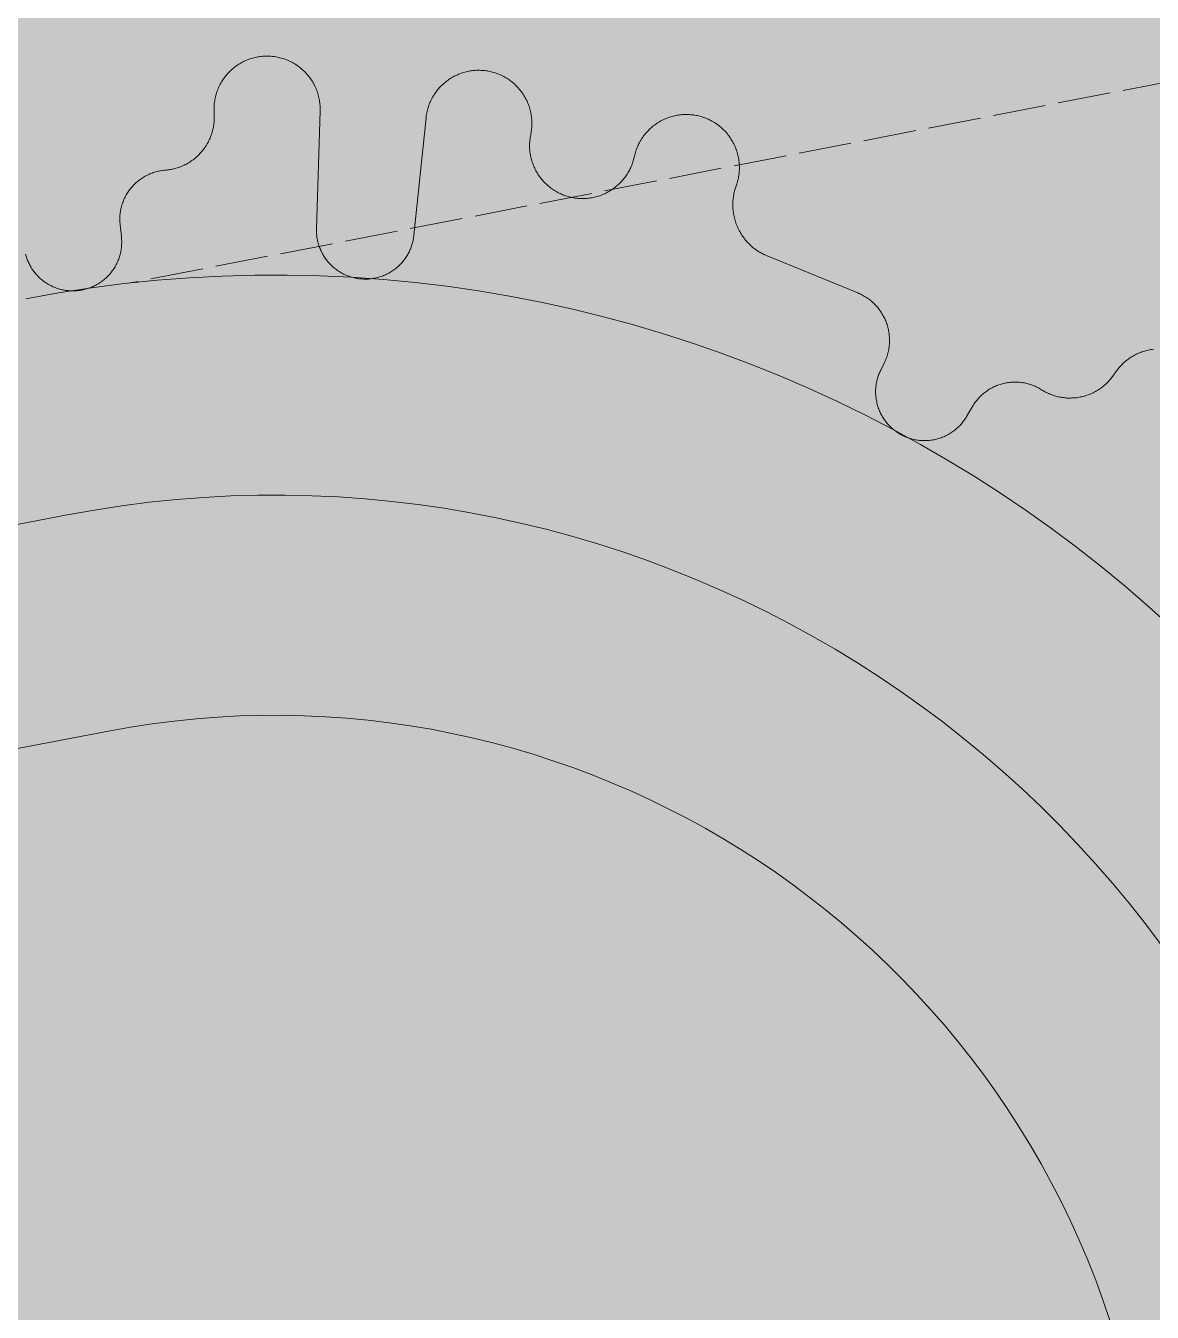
# Model space of a CAD drawing. Header units: millimetres. Extents: x 833941507 to 1669051331, y 817666127 to 1636299673.
# Drawn here: x 834549170.9 to 834549426.9, y 817983330.9 to 817983623.2 of the extents above; entities that cross this region are included whole.
import ezdxf

# ---------------------------------------------------------------- set-up
doc = ezdxf.new("R2010")
doc.units = ezdxf.units.MM
doc.header["$LTSCALE"] = 3
doc.linetypes.add('3A35X-MADL-P-LT-B01-0$0$ACAD_ISO02W033', pattern=[5, 4, -1])
for name, color, linetype, lineweight in [('Hatch (LTC&CB)', 252, 'Continuous', 35), ('UAJ-23FLOR-h', 251, 'Continuous', 9), ('UAJ-24STAI-a', 9, '3A35X-MADL-P-LT-B01-0$0$ACAD_ISO02W033', 13), ('UAJ-42INFI', 1, 'Continuous', 18), ('UAJ-42INFI-h', 251, 'Continuous', 9)]:
    doc.layers.add(name, color=color, linetype=linetype, lineweight=lineweight)
doc.layers.add('UAJ-00XREF', color=7, linetype='Continuous')

# ---------------------------------------------------------------- blocks, each defined once
blk = doc.blocks.new('GBP-LTC-LB01')
at = {"layer": 'UAJ-23FLOR-h'}
h = blk.add_hatch(dxfattribs=at)
h.set_pattern_fill('EARTH,_O', color=256, scale=180, angle=45)
h.set_pattern_definition([(48.9989, (834576001.8, 818046085.3), (-112.727, 1612.5107), [1143, -1143]), (48.9989, (834575678.3, 818046366.6), (-112.727, 1612.5107), [1143, -1143]), (48.9989, (834575354.8, 818046647.8), (-112.727, 1612.5107), [1143, -1143]), (138.9989, (834575340.7, 818046849.3), (-1612.5107, -112.727), [1143, -1143]), (138.9989, (834575621.9, 818047172.8), (-1612.5107, -112.727), [1143, -1143]), (138.9989, (834575903.1, 818047496.3), (-1612.5107, -112.727), [1143, -1143])])
h.paths.add_polyline_path([(834572173.05, 818200349.17), (834310583.74, 818182062.08), (834331502.24, 817882831.69), (834364939.69, 817885169.23), (834473095.7, 818011283.6), (834480533.7, 818020120.4), (834485095.05, 818025709.55), (834491375.7, 818033619), (834497063.4, 818041013), (834493145.8, 818043678.7), (834512788.5, 818074029.25), (834518712.45, 818083675.25), (834526231.3, 818096325.1), (834534646.05, 818111073.05), (834545956, 818131981.3), (834557204.6, 818154198.8), (834564040, 818168496.8), (834570941.16, 818183576.43), (834578367.8, 818200696.3)])
h.paths.add_polyline_path([(834382131.31, 817956469.98), (834418268.73, 817958996.07), (834422062.41, 817963855.9), (834428403.04, 817964299.38), (834467239.2, 818010695.58), (834466445.21, 818021738.79), (834476097.72, 818035709.03), (834485267.1, 818048983.2), (834487014.89, 818051460.43), (834497268.33, 818067303.42), (834492893.38, 818129890.09), (834448056.59, 818126755.66), (834416896.58, 818105052.11), (834382061.37, 818080788.99), (834386167.45, 818022059.16), (834377588.38, 818021459.47)], flags=16)
edge = h.paths.add_edge_path(flags=16)
edge.add_line((834540292.29, 818142076.07), (834533466.32, 818141614.13))
edge.add_line((834533466.32, 818141614.13), (834523258.01, 818143862.71))
edge.add_line((834523258.01, 818143862.71), (834525896.87, 818155838.93))
edge.add_arc((834558382.43, 818267025.45), 115835.02, 237.2183981, 253.7131266, ccw=False)
edge.add_line((834495664.92, 818169638.25), (834498267.59, 818132356.98))
edge.add_line((834498267.59, 818132356.98), (834496346.42, 818130135.01))
edge.add_line((834496346.42, 818130135.01), (834492879.88, 818129892.67))
edge.add_line((834492879.88, 818129892.67), (834494229.58, 818110587.62))
edge.add_line((834494229.58, 818110587.62), (834496326.13, 818110708.38))
edge.add_line((834496326.13, 818110708.38), (834498420.21, 818080753.55))
edge.add_line((834498420.21, 818080753.55), (834498046.12, 818080727.4))
edge.add_line((834498046.12, 818080727.4), (834498254.52, 818077746.38))
edge.add_line((834498254.52, 818077746.38), (834503061.09, 818078082.4))
edge.add_line((834503061.09, 818078082.4), (834504979.52, 818081212.1))
edge.add_line((834504979.52, 818081212.1), (834509429.02, 818088470.93))
edge.add_line((834509429.02, 818088470.93), (834515217.16, 818097913.59))
edge.add_line((834515217.16, 818097913.59), (834526067.43, 818116415.54))
edge.add_line((834526067.43, 818116415.54), (834532489.2, 818127888.68))
edge.add_line((834532489.2, 818127888.68), (834534830.9, 818132146.3))
edge.add_line((834534830.9, 818132146.3), (834540292.29, 818142076.07))
h = blk.add_hatch(dxfattribs=at)
h.set_pattern_fill('EARTH,_O', color=256, scale=180, angle=45)
h.set_pattern_definition([(45.0000001, (-1082349.7, 54794.9), (-3e-06, 1616.4461018), [1143, -1143]), (45.0000001, (-1082652.8, 55098), (-3e-06, 1616.4461018), [1143, -1143]), (45.0000001, (-1082955.9, 55401.1), (-3e-06, 1616.4461018), [1143, -1143]), (135.0000001, (-1082955.9, 55603.1), (-1616.4461018, -3e-06), [1143, -1143]), (135.0000001, (-1082652.8, 55906.2), (-1616.4461018, -3e-06), [1143, -1143]), (135.0000001, (-1082349.7, 56209.3), (-1616.4461018, -3e-06), [1143, -1143])])
h.paths.add_polyline_path([(834669469.25, 818015499.17), (834651080.82, 818014213.79), (834651091.33, 818014066.03), (834669479.76, 818015351.52)], flags=16)
edge = h.paths.add_edge_path()
edge.add_arc((834611763.61, 818123015.07), 22001.28, 94.000719, 118.688683)
edge.add_line((834601201.89, 818142315.5), (834593918.34, 818141228.38))
edge.add_arc((834611768.4, 818123014.03), 25502.69, 93.997159, 134.421275, ccw=False)
edge.add_line((834609990.68, 818148454.69), (834618164.36, 818149025.84))
edge.add_line((834618164.36, 818149025.84), (834618408.29, 818145534.91))
edge.add_line((834618408.29, 818145534.91), (834616365.41, 818145392.16))
edge.add_line((834616365.41, 818145392.16), (834616609.39, 818141900.69))
edge.add_line((834616609.39, 818141900.69), (834611621.55, 818141552.15))
edge.add_line((834611621.55, 818141552.15), (834611377.61, 818145043.07))
edge.add_line((834611377.61, 818145043.07), (834610228.61, 818144962.74))
h.paths.add_polyline_path([(834673232.94, 818197365.88), (834607546.49, 818192773.89), (834599172.5, 818174435.3), (834588349.1, 818152374.5), (834578621.55, 818133890.65), (834568418.3, 818115665.3), (834556456.7, 818095618.3), (834546606.4, 818080041.6), (834532219.3, 818058623.75), (834523692.15, 818046595.75), (834515683.5, 818035708.5), (834508244.2, 818025929.9), (834500656.3, 818016266.1), (834489786.8, 818002934.1), (834483448.3, 817995421.3), (834478637.6, 817989841.7), (834458453.75, 817967379.3), (834441506.5, 817949096.36), (834383075.75, 817886437.08), (834482026.69, 817893354.51), (834551919.04, 817920008.6), (834634905.13, 817930637.13), (834634023, 817939309.35), (834633770.07, 817941795.89), (834633577.69, 817943687.02), (834508697.04, 817930983.61), (834507053.46, 817930191.44), (834506409.46, 817939426.96), (834507656.94, 817945566.73), (834503417.08, 818006767.03), (834503064.37, 818011762.67), (834514052.91, 818025791.94), (834520784.65, 818034889.35), (834526318.86, 818042436.94), (834532381.69, 818050705.63), (834536345.72, 818056472.68), (834542258.41, 818065225.62), (834550405.86, 818077286.91), (834561579, 818095001.96), (834574522.66, 818117080.03), (834587768.88, 818140310.21), (834609774.13, 818143594.98), (834610001.97, 818140335.89), (834634252.54, 818142031.47), (834636806.9, 818105492.47), (834642791.48, 818105913.75), (834646278.56, 818056032.58), (834640293.17, 818055614.16), (834643382.34, 818011424.91), (834641138.41, 818011267.96), (834645775.78, 817944927.87), (834639048.36, 817944243.52), (834640362.12, 817931328.11), (834651070.39, 817932706.91), (834650587.67, 817936476.13), (834685105.74, 817940896.86), (834685588.46, 817937127.64), (834691373.79, 817937868.57)])
blk = doc.blocks.new('inf_010')
at = {"layer": 'UAJ-42INFI'}
for points in [[(889561533.92, 757792771.01), (889561533.95, 757792771.3), (889561533.97, 757792771.6), (889561533.98, 757792771.89), (889561533.99, 757792772.19), (889561533.98, 757792772.49), (889561533.97, 757792772.79), (889561533.95, 757792773.1), (889561533.93, 757792773.4), (889561533.9, 757792773.7), (889561533.85, 757792774), (889561533.8, 757792774.3), (889561533.75, 757792774.6), (889561533.68, 757792774.9), (889561533.61, 757792775.2), (889561533.53, 757792775.5), (889561533.45, 757792775.79), (889561533.35, 757792776.08), (889561533.25, 757792776.37), (889561533.14, 757792776.66), (889561533.02, 757792776.94), (889561532.9, 757792777.22), (889561532.77, 757792777.5), (889561532.63, 757792777.77), (889561532.49, 757792778.04), (889561532.34, 757792778.3), (889561532.18, 757792778.56), (889561532.02, 757792778.82), (889561531.85, 757792779.07), (889561531.68, 757792779.31), (889561531.5, 757792779.55), (889561531.32, 757792779.78), (889561531.13, 757792780.01), (889561530.94, 757792780.24), (889561530.74, 757792780.45), (889561530.53, 757792780.67), (889561530.32, 757792780.88), (889561530.1, 757792781.09), (889561529.88, 757792781.29), (889561529.65, 757792781.49), (889561529.41, 757792781.68), (889561529.17, 757792781.86), (889561528.93, 757792782.04), (889561528.67, 757792782.22), (889561528.42, 757792782.38), (889561528.16, 757792782.55), (889561527.89, 757792782.7), (889561527.63, 757792782.85), (889561527.35, 757792782.99), (889561527.08, 757792783.13), (889561526.8, 757792783.25), (889561526.52, 757792783.37), (889561526.23, 757792783.49), (889561525.94, 757792783.59), (889561525.66, 757792783.69), (889561525.36, 757792783.78), (889561525.07, 757792783.86), (889561524.78, 757792783.94), (889561524.48, 757792784.01), (889561524.19, 757792784.07), (889561523.89, 757792784.12), (889561523.6, 757792784.17), (889561523.3, 757792784.2), (889561523.01, 757792784.23), (889561522.71, 757792784.26), (889561522.42, 757792784.27), (889561522.12, 757792784.28), (889561521.82, 757792784.28), (889561521.52, 757792784.27), (889561521.22, 757792784.26), (889561520.92, 757792784.24), (889561520.62, 757792784.21), (889561520.32, 757792784.17), (889561520.02, 757792784.13), (889561519.72, 757792784.08), (889561519.42, 757792784.02), (889561519.12, 757792783.95), (889561518.82, 757792783.88), (889561518.53, 757792783.79), (889561518.23, 757792783.7), (889561517.94, 757792783.61), (889561517.66, 757792783.5), (889561517.37, 757792783.39), (889561517.09, 757792783.27), (889561516.81, 757792783.14), (889561516.53, 757792783.01), (889561516.26, 757792782.87), (889561515.99, 757792782.72), (889561515.73, 757792782.57), (889561515.47, 757792782.41), (889561515.22, 757792782.25), (889561514.97, 757792782.08), (889561514.73, 757792781.9), (889561514.49, 757792781.72), (889561514.26, 757792781.53), (889561514.03, 757792781.34), (889561513.81, 757792781.14), (889561513.59, 757792780.94), (889561513.38, 757792780.73), (889561513.17, 757792780.52), (889561512.97, 757792780.3), (889561512.77, 757792780.08), (889561512.58, 757792779.84), (889561512.39, 757792779.61), (889561512.21, 757792779.36), (889561512.03, 757792779.12), (889561511.86, 757792778.87), (889561511.69, 757792778.61), (889561511.54, 757792778.35), (889561511.38, 757792778.08), (889561511.24, 757792777.81), (889561511.1, 757792777.54), (889561510.97, 757792777.26), (889561510.84, 757792776.98), (889561510.73, 757792776.7), (889561510.62, 757792776.41), (889561510.51, 757792776.12), (889561510.42, 757792775.83), (889561510.33, 757792775.54), (889561510.25, 757792775.24), (889561510.18, 757792774.95), (889561510.11, 757792774.65), (889561510.05, 757792774.36), (889561510, 757792774.06), (889561509.96, 757792773.76), (889561509.93, 757792773.46), (889561509.9, 757792773.17), (889561509.88, 757792772.87), (889561509.87, 757792772.58)], [(889561581.39, 757792762.74), (889561581.46, 757792763.03), (889561581.52, 757792763.32), (889561581.58, 757792763.61), (889561581.62, 757792763.91), (889561581.66, 757792764.2), (889561581.7, 757792764.5), (889561581.72, 757792764.81), (889561581.74, 757792765.11), (889561581.75, 757792765.41), (889561581.75, 757792765.72), (889561581.75, 757792766.02), (889561581.73, 757792766.33), (889561581.71, 757792766.63), (889561581.68, 757792766.94), (889561581.65, 757792767.24), (889561581.6, 757792767.55), (889561581.55, 757792767.85), (889561581.49, 757792768.15), (889561581.42, 757792768.45), (889561581.35, 757792768.75), (889561581.27, 757792769.04), (889561581.18, 757792769.33), (889561581.08, 757792769.62), (889561580.98, 757792769.91), (889561580.86, 757792770.19), (889561580.75, 757792770.47), (889561580.62, 757792770.74), (889561580.49, 757792771.02), (889561580.36, 757792771.28), (889561580.21, 757792771.54), (889561580.07, 757792771.8), (889561579.91, 757792772.05), (889561579.75, 757792772.3), (889561579.59, 757792772.55), (889561579.41, 757792772.79), (889561579.23, 757792773.03), (889561579.05, 757792773.26), (889561578.85, 757792773.5), (889561578.65, 757792773.72), (889561578.45, 757792773.95), (889561578.24, 757792774.16), (889561578.02, 757792774.38), (889561577.79, 757792774.59), (889561577.56, 757792774.79), (889561577.33, 757792774.98), (889561577.09, 757792775.18), (889561576.85, 757792775.36), (889561576.6, 757792775.54), (889561576.34, 757792775.71), (889561576.08, 757792775.88), (889561575.82, 757792776.04), (889561575.56, 757792776.19), (889561575.29, 757792776.34), (889561575.02, 757792776.47), (889561574.74, 757792776.6), (889561574.46, 757792776.73), (889561574.18, 757792776.85), (889561573.9, 757792776.95), (889561573.62, 757792777.06), (889561573.33, 757792777.15), (889561573.05, 757792777.24), (889561572.76, 757792777.32), (889561572.47, 757792777.39), (889561572.18, 757792777.45), (889561571.89, 757792777.51), (889561571.6, 757792777.56), (889561571.3, 757792777.6), (889561571.01, 757792777.64), (889561570.71, 757792777.67), (889561570.41, 757792777.69), (889561570.11, 757792777.71), (889561569.8, 757792777.71), (889561569.5, 757792777.71), (889561569.19, 757792777.7), (889561568.89, 757792777.69), (889561568.58, 757792777.66), (889561568.28, 757792777.63), (889561567.98, 757792777.59), (889561567.67, 757792777.54), (889561567.37, 757792777.49), (889561567.07, 757792777.43), (889561566.77, 757792777.35), (889561566.47, 757792777.28), (889561566.18, 757792777.19), (889561565.89, 757792777.1), (889561565.6, 757792777), (889561565.32, 757792776.89), (889561565.03, 757792776.78), (889561564.75, 757792776.66), (889561564.48, 757792776.53), (889561564.21, 757792776.4), (889561563.94, 757792776.26), (889561563.68, 757792776.11), (889561563.43, 757792775.96), (889561563.17, 757792775.8), (889561562.93, 757792775.64), (889561562.69, 757792775.47), (889561562.45, 757792775.3), (889561562.21, 757792775.11), (889561561.98, 757792774.93), (889561561.75, 757792774.73), (889561561.52, 757792774.53), (889561561.3, 757792774.32), (889561561.09, 757792774.11), (889561560.88, 757792773.89), (889561560.67, 757792773.66), (889561560.47, 757792773.43), (889561560.28, 757792773.2), (889561560.09, 757792772.95), (889561559.91, 757792772.71), (889561559.73, 757792772.46), (889561559.56, 757792772.2), (889561559.4, 757792771.94), (889561559.24, 757792771.68), (889561559.09, 757792771.41), (889561558.95, 757792771.14), (889561558.81, 757792770.87), (889561558.68, 757792770.59), (889561558.56, 757792770.31), (889561558.45, 757792770.03), (889561558.34, 757792769.74), (889561558.24, 757792769.46), (889561558.15, 757792769.17), (889561558.07, 757792768.88), (889561557.99, 757792768.59), (889561557.92, 757792768.3), (889561557.86, 757792768.01), (889561557.81, 757792767.72)], [(889561509.84, 757792771.68), (889561509.83, 757792771.42), (889561509.82, 757792771.16), (889561509.79, 757792770.89), (889561509.76, 757792770.62), (889561509.73, 757792770.36), (889561509.69, 757792770.09), (889561509.64, 757792769.82), (889561509.59, 757792769.54), (889561509.53, 757792769.27), (889561509.46, 757792769), (889561509.38, 757792768.73), (889561509.3, 757792768.45), (889561509.21, 757792768.18), (889561509.12, 757792767.91), (889561509.01, 757792767.64), (889561508.9, 757792767.37), (889561508.79, 757792767.1), (889561508.66, 757792766.83), (889561508.53, 757792766.57), (889561508.4, 757792766.31), (889561508.25, 757792766.05), (889561508.1, 757792765.79), (889561507.94, 757792765.54), (889561507.78, 757792765.29), (889561507.6, 757792765.04), (889561507.42, 757792764.8), (889561507.24, 757792764.56), (889561507.05, 757792764.32), (889561506.85, 757792764.09), (889561506.65, 757792763.87), (889561506.44, 757792763.65), (889561506.23, 757792763.43), (889561506.01, 757792763.22), (889561505.78, 757792763.02), (889561505.55, 757792762.82), (889561505.32, 757792762.63), (889561505.08, 757792762.45), (889561504.83, 757792762.27), (889561504.59, 757792762.09), (889561504.34, 757792761.93), (889561504.08, 757792761.77), (889561503.82, 757792761.62), (889561503.56, 757792761.47), (889561503.3, 757792761.33), (889561503.04, 757792761.2), (889561502.77, 757792761.07), (889561502.5, 757792760.96), (889561502.23, 757792760.85), (889561501.96, 757792760.74), (889561501.68, 757792760.65), (889561501.41, 757792760.56), (889561501.14, 757792760.48), (889561500.86, 757792760.4), (889561500.59, 757792760.33), (889561500.31, 757792760.27), (889561500.04, 757792760.22), (889561499.77, 757792760.17), (889561499.49, 757792760.13), (889561499.22, 757792760.09), (889561498.95, 757792760.06), (889561498.69, 757792760.04), (889561498.42, 757792760.02), (889561498.16, 757792760.01), (889561497.89, 757792760.01)], [(889561509.87, 757792772.58), (889561509.84, 757792771.68)], [(889561531.23, 757792744.36), (889561533.92, 757792771.01)], [(889561557.81, 757792767.72), (889561553.21, 757792741.33)], [(889561581.18, 757792761.87), (889561581.39, 757792762.74)], [(889561627.2, 757792747.8), (889561627.31, 757792748.08), (889561627.41, 757792748.35), (889561627.51, 757792748.64), (889561627.6, 757792748.92), (889561627.68, 757792749.21), (889561627.75, 757792749.5), (889561627.82, 757792749.8), (889561627.88, 757792750.1), (889561627.93, 757792750.39), (889561627.98, 757792750.7), (889561628.02, 757792751), (889561628.05, 757792751.3), (889561628.07, 757792751.61), (889561628.09, 757792751.92), (889561628.09, 757792752.22), (889561628.09, 757792752.53), (889561628.08, 757792752.84), (889561628.07, 757792753.14), (889561628.04, 757792753.45), (889561628.01, 757792753.75), (889561627.97, 757792754.06), (889561627.93, 757792754.36), (889561627.87, 757792754.66), (889561627.81, 757792754.95), (889561627.74, 757792755.25), (889561627.66, 757792755.54), (889561627.58, 757792755.83), (889561627.49, 757792756.12), (889561627.39, 757792756.4), (889561627.29, 757792756.68), (889561627.18, 757792756.96), (889561627.06, 757792757.23), (889561626.94, 757792757.5), (889561626.81, 757792757.76), (889561626.67, 757792758.03), (889561626.53, 757792758.29), (889561626.38, 757792758.55), (889561626.22, 757792758.81), (889561626.05, 757792759.06), (889561625.88, 757792759.31), (889561625.7, 757792759.56), (889561625.52, 757792759.8), (889561625.33, 757792760.04), (889561625.13, 757792760.27), (889561624.92, 757792760.5), (889561624.71, 757792760.72), (889561624.5, 757792760.94), (889561624.28, 757792761.15), (889561624.05, 757792761.36), (889561623.82, 757792761.56), (889561623.58, 757792761.76), (889561623.34, 757792761.94), (889561623.1, 757792762.13), (889561622.85, 757792762.3), (889561622.59, 757792762.47), (889561622.33, 757792762.63), (889561622.07, 757792762.79), (889561621.81, 757792762.94), (889561621.54, 757792763.08), (889561621.27, 757792763.21), (889561621, 757792763.34), (889561620.73, 757792763.46), (889561620.46, 757792763.57), (889561620.18, 757792763.67), (889561619.9, 757792763.77), (889561619.62, 757792763.86), (889561619.33, 757792763.95), (889561619.04, 757792764.03), (889561618.75, 757792764.1), (889561618.46, 757792764.16), (889561618.16, 757792764.22), (889561617.86, 757792764.27), (889561617.56, 757792764.31), (889561617.26, 757792764.35), (889561616.95, 757792764.38), (889561616.65, 757792764.39), (889561616.34, 757792764.41), (889561616.04, 757792764.41), (889561615.73, 757792764.41), (889561615.42, 757792764.39), (889561615.12, 757792764.38), (889561614.81, 757792764.35), (889561614.51, 757792764.31), (889561614.2, 757792764.27), (889561613.9, 757792764.22), (889561613.6, 757792764.16), (889561613.3, 757792764.1), (889561613.01, 757792764.02), (889561612.71, 757792763.94), (889561612.43, 757792763.86), (889561612.14, 757792763.76), (889561611.86, 757792763.66), (889561611.58, 757792763.56), (889561611.3, 757792763.44), (889561611.03, 757792763.32), (889561610.76, 757792763.2), (889561610.5, 757792763.07), (889561610.24, 757792762.93), (889561609.98, 757792762.78), (889561609.72, 757792762.63), (889561609.46, 757792762.47), (889561609.21, 757792762.3), (889561608.97, 757792762.12), (889561608.72, 757792761.94), (889561608.48, 757792761.76), (889561608.25, 757792761.56), (889561608.02, 757792761.36), (889561607.79, 757792761.16), (889561607.57, 757792760.94), (889561607.35, 757792760.73), (889561607.14, 757792760.5), (889561606.94, 757792760.27), (889561606.74, 757792760.04), (889561606.55, 757792759.8), (889561606.36, 757792759.56), (889561606.18, 757792759.31), (889561606.01, 757792759.06), (889561605.84, 757792758.8), (889561605.68, 757792758.54), (889561605.53, 757792758.28), (889561605.38, 757792758.01), (889561605.25, 757792757.74), (889561605.11, 757792757.47), (889561604.99, 757792757.2), (889561604.87, 757792756.92), (889561604.76, 757792756.65), (889561604.66, 757792756.37), (889561604.57, 757792756.09)], [(889561497.89, 757792760.01), (889561497.62, 757792760), (889561497.34, 757792759.99), (889561497.07, 757792759.97), (889561496.79, 757792759.95), (889561496.51, 757792759.92), (889561496.24, 757792759.88), (889561495.96, 757792759.83), (889561495.68, 757792759.77), (889561495.41, 757792759.71), (889561495.13, 757792759.65), (889561494.86, 757792759.57), (889561494.59, 757792759.49), (889561494.32, 757792759.4), (889561494.05, 757792759.3), (889561493.78, 757792759.2), (889561493.52, 757792759.09), (889561493.26, 757792758.97), (889561493, 757792758.85), (889561492.75, 757792758.72), (889561492.5, 757792758.59), (889561492.25, 757792758.44), (889561492.01, 757792758.3), (889561491.77, 757792758.14), (889561491.54, 757792757.98), (889561491.31, 757792757.82), (889561491.09, 757792757.65), (889561490.87, 757792757.48), (889561490.66, 757792757.3), (889561490.45, 757792757.11), (889561490.24, 757792756.92), (889561490.05, 757792756.73), (889561489.86, 757792756.54), (889561489.67, 757792756.34), (889561489.49, 757792756.13), (889561489.31, 757792755.92), (889561489.13, 757792755.7), (889561488.97, 757792755.48), (889561488.8, 757792755.25), (889561488.64, 757792755.02), (889561488.49, 757792754.78), (889561488.34, 757792754.54), (889561488.2, 757792754.3), (889561488.06, 757792754.05), (889561487.93, 757792753.8), (889561487.81, 757792753.54), (889561487.69, 757792753.28), (889561487.58, 757792753.02), (889561487.48, 757792752.75), (889561487.38, 757792752.48), (889561487.29, 757792752.21), (889561487.21, 757792751.94), (889561487.13, 757792751.67), (889561487.07, 757792751.39), (889561487, 757792751.11), (889561486.95, 757792750.84), (889561486.9, 757792750.56), (889561486.86, 757792750.28), (889561486.83, 757792750), (889561486.8, 757792749.72), (889561486.78, 757792749.44), (889561486.77, 757792749.17), (889561486.76, 757792748.89), (889561486.77, 757792748.61), (889561486.77, 757792748.34)], [(889561604.29, 757792755.24), (889561604.2, 757792754.99), (889561604.11, 757792754.74), (889561604.02, 757792754.49), (889561603.92, 757792754.25), (889561603.81, 757792754), (889561603.69, 757792753.75), (889561603.57, 757792753.5), (889561603.44, 757792753.26), (889561603.3, 757792753.01), (889561603.16, 757792752.77), (889561603.01, 757792752.53), (889561602.86, 757792752.29), (889561602.7, 757792752.06), (889561602.53, 757792751.82), (889561602.35, 757792751.59), (889561602.17, 757792751.37), (889561601.99, 757792751.14), (889561601.79, 757792750.92), (889561601.59, 757792750.7), (889561601.39, 757792750.49), (889561601.17, 757792750.28), (889561600.96, 757792750.08), (889561600.73, 757792749.88), (889561600.5, 757792749.69), (889561600.27, 757792749.5), (889561600.03, 757792749.31), (889561599.78, 757792749.14), (889561599.53, 757792748.97), (889561599.28, 757792748.8), (889561599.02, 757792748.64), (889561598.76, 757792748.49), (889561598.49, 757792748.34), (889561598.22, 757792748.21), (889561597.95, 757792748.07), (889561597.67, 757792747.95), (889561597.39, 757792747.83), (889561597.11, 757792747.72), (889561596.83, 757792747.62), (889561596.54, 757792747.52), (889561596.26, 757792747.43), (889561595.97, 757792747.35), (889561595.68, 757792747.28), (889561595.39, 757792747.21), (889561595.09, 757792747.15), (889561594.8, 757792747.1), (889561594.51, 757792747.06), (889561594.22, 757792747.02), (889561593.93, 757792746.99), (889561593.64, 757792746.97), (889561593.35, 757792746.95), (889561593.06, 757792746.94), (889561592.78, 757792746.94), (889561592.49, 757792746.95), (889561592.21, 757792746.96), (889561591.93, 757792746.98), (889561591.65, 757792747), (889561591.37, 757792747.03), (889561591.1, 757792747.07), (889561590.83, 757792747.11), (889561590.57, 757792747.16), (889561590.3, 757792747.21), (889561590.04, 757792747.27), (889561589.79, 757792747.34), (889561589.53, 757792747.41), (889561589.28, 757792747.48), (889561589.03, 757792747.56), (889561588.78, 757792747.65), (889561588.53, 757792747.75), (889561588.27, 757792747.85), (889561588.02, 757792747.95), (889561587.77, 757792748.07), (889561587.52, 757792748.19), (889561587.27, 757792748.31), (889561587.03, 757792748.45), (889561586.78, 757792748.58), (889561586.54, 757792748.73), (889561586.3, 757792748.88), (889561586.06, 757792749.04), (889561585.82, 757792749.21), (889561585.59, 757792749.38), (889561585.35, 757792749.56), (889561585.13, 757792749.75), (889561584.9, 757792749.94), (889561584.68, 757792750.14), (889561584.47, 757792750.34), (889561584.26, 757792750.55), (889561584.05, 757792750.77), (889561583.85, 757792750.99), (889561583.65, 757792751.22), (889561583.46, 757792751.45), (889561583.27, 757792751.69), (889561583.09, 757792751.94), (889561582.92, 757792752.18), (889561582.75, 757792752.44), (889561582.59, 757792752.69), (889561582.44, 757792752.95), (889561582.29, 757792753.22), (889561582.15, 757792753.49), (889561582.01, 757792753.76), (889561581.88, 757792754.03), (889561581.76, 757792754.31), (889561581.65, 757792754.59), (889561581.54, 757792754.87), (889561581.44, 757792755.16), (889561581.35, 757792755.44), (889561581.27, 757792755.73), (889561581.19, 757792756.02), (889561581.12, 757792756.31), (889561581.06, 757792756.6), (889561581, 757792756.89), (889561580.96, 757792757.18), (889561580.92, 757792757.47), (889561580.88, 757792757.76), (889561580.86, 757792758.04), (889561580.84, 757792758.33), (889561580.83, 757792758.62), (889561580.82, 757792758.9), (889561580.82, 757792759.18), (889561580.83, 757792759.47), (889561580.85, 757792759.74), (889561580.87, 757792760.02), (889561580.9, 757792760.29), (889561580.93, 757792760.57), (889561580.97, 757792760.83), (889561581.01, 757792761.1), (889561581.06, 757792761.36), (889561581.12, 757792761.62), (889561581.18, 757792761.87)], [(889561604.57, 757792756.09), (889561604.29, 757792755.24)], [(889561486.77, 757792748.34), (889561486.89, 757792745.66)], [(889561486.89, 757792745.66), (889561486.89, 757792745.42), (889561486.9, 757792745.18), (889561486.89, 757792744.93), (889561486.88, 757792744.68), (889561486.87, 757792744.43), (889561486.85, 757792744.18), (889561486.82, 757792743.93), (889561486.79, 757792743.68), (889561486.75, 757792743.42), (889561486.71, 757792743.17), (889561486.66, 757792742.91), (889561486.6, 757792742.65), (889561486.54, 757792742.4), (889561486.47, 757792742.14), (889561486.39, 757792741.89), (889561486.31, 757792741.63), (889561486.22, 757792741.38), (889561486.12, 757792741.12), (889561486.02, 757792740.87), (889561485.91, 757792740.62), (889561485.79, 757792740.37), (889561485.67, 757792740.12), (889561485.54, 757792739.88), (889561485.4, 757792739.64), (889561485.26, 757792739.4), (889561485.11, 757792739.16), (889561484.96, 757792738.93), (889561484.8, 757792738.7), (889561484.63, 757792738.48), (889561484.46, 757792738.26), (889561484.28, 757792738.04), (889561484.1, 757792737.83), (889561483.91, 757792737.62), (889561483.72, 757792737.42), (889561483.52, 757792737.22), (889561483.31, 757792737.03), (889561483.11, 757792736.84), (889561482.89, 757792736.66), (889561482.68, 757792736.49), (889561482.46, 757792736.32), (889561482.23, 757792736.15), (889561482.01, 757792736), (889561481.78, 757792735.85), (889561481.54, 757792735.7), (889561481.31, 757792735.56), (889561481.07, 757792735.43), (889561480.83, 757792735.3), (889561480.59, 757792735.18), (889561480.35, 757792735.07), (889561480.1, 757792734.96), (889561479.85, 757792734.86), (889561479.61, 757792734.77), (889561479.36, 757792734.68), (889561479.11, 757792734.6), (889561478.86, 757792734.53), (889561478.61, 757792734.46), (889561478.37, 757792734.4), (889561478.12, 757792734.34), (889561477.87, 757792734.29), (889561477.63, 757792734.25), (889561477.38, 757792734.21), (889561477.14, 757792734.18), (889561476.89, 757792734.15), (889561476.65, 757792734.13), (889561476.41, 757792734.11), (889561476.17, 757792734.1), (889561475.92, 757792734.09), (889561475.67, 757792734.09), (889561475.42, 757792734.1), (889561475.17, 757792734.11), (889561474.92, 757792734.13), (889561474.66, 757792734.15), (889561474.41, 757792734.18), (889561474.15, 757792734.22), (889561473.89, 757792734.26), (889561473.64, 757792734.31), (889561473.38, 757792734.36), (889561473.12, 757792734.42), (889561472.86, 757792734.49), (889561472.6, 757792734.56), (889561472.34, 757792734.64), (889561472.09, 757792734.73), (889561471.83, 757792734.82), (889561471.58, 757792734.92), (889561471.32, 757792735.03), (889561471.07, 757792735.15), (889561470.83, 757792735.27), (889561470.58, 757792735.39), (889561470.34, 757792735.53), (889561470.09, 757792735.67), (889561469.86, 757792735.81), (889561469.62, 757792735.97), (889561469.39, 757792736.12), (889561469.17, 757792736.29), (889561468.94, 757792736.46), (889561468.72, 757792736.63), (889561468.51, 757792736.81), (889561468.3, 757792737), (889561468.1, 757792737.19), (889561467.9, 757792737.39), (889561467.7, 757792737.59), (889561467.52, 757792737.79), (889561467.33, 757792738), (889561467.16, 757792738.22), (889561466.98, 757792738.44), (889561466.82, 757792738.66), (889561466.66, 757792738.88), (889561466.51, 757792739.11), (889561466.36, 757792739.34), (889561466.22, 757792739.57), (889561466.08, 757792739.81), (889561465.96, 757792740.05), (889561465.83, 757792740.29), (889561465.72, 757792740.53), (889561465.61, 757792740.77), (889561465.51, 757792741.01), (889561465.41, 757792741.26), (889561465.32, 757792741.5), (889561465.24, 757792741.75), (889561465.16, 757792741.99), (889561465.09, 757792742.24), (889561465.02, 757792742.48), (889561464.97, 757792742.73), (889561464.91, 757792742.97), (889561464.87, 757792743.22)], [(889561632.93, 757792731.08), (889561632.69, 757792731.2), (889561632.45, 757792731.32), (889561632.21, 757792731.46), (889561631.98, 757792731.6), (889561631.74, 757792731.74), (889561631.51, 757792731.89), (889561631.28, 757792732.05), (889561631.05, 757792732.22), (889561630.82, 757792732.39), (889561630.6, 757792732.56), (889561630.38, 757792732.75), (889561630.16, 757792732.94), (889561629.94, 757792733.13), (889561629.73, 757792733.33), (889561629.52, 757792733.54), (889561629.32, 757792733.75), (889561629.12, 757792733.97), (889561628.93, 757792734.2), (889561628.73, 757792734.43), (889561628.55, 757792734.66), (889561628.37, 757792734.9), (889561628.19, 757792735.15), (889561628.02, 757792735.4), (889561627.86, 757792735.66), (889561627.7, 757792735.92), (889561627.55, 757792736.18), (889561627.4, 757792736.45), (889561627.26, 757792736.72), (889561627.13, 757792737), (889561627, 757792737.28), (889561626.88, 757792737.56), (889561626.77, 757792737.85), (889561626.66, 757792738.14), (889561626.57, 757792738.43), (889561626.47, 757792738.72), (889561626.39, 757792739.02), (889561626.31, 757792739.31), (889561626.24, 757792739.61), (889561626.18, 757792739.91), (889561626.13, 757792740.21), (889561626.08, 757792740.51), (889561626.04, 757792740.81), (889561626.01, 757792741.11), (889561625.99, 757792741.41), (889561625.97, 757792741.71), (889561625.96, 757792742.01), (889561625.95, 757792742.31), (889561625.96, 757792742.61), (889561625.97, 757792742.9), (889561625.99, 757792743.19), (889561626.01, 757792743.49), (889561626.04, 757792743.77), (889561626.08, 757792744.06), (889561626.13, 757792744.34), (889561626.18, 757792744.63), (889561626.23, 757792744.9), (889561626.29, 757792745.18), (889561626.36, 757792745.45), (889561626.43, 757792745.72), (889561626.51, 757792745.98), (889561626.6, 757792746.24), (889561626.69, 757792746.5), (889561626.78, 757792746.75), (889561626.88, 757792747)], [(889561626.88, 757792747), (889561627.2, 757792747.8)], [(889561553.21, 757792741.33), (889561553.17, 757792741.09), (889561553.12, 757792740.86), (889561553.06, 757792740.62), (889561553, 757792740.38), (889561552.94, 757792740.13), (889561552.86, 757792739.89), (889561552.78, 757792739.65), (889561552.7, 757792739.41), (889561552.61, 757792739.17), (889561552.51, 757792738.93), (889561552.4, 757792738.69), (889561552.29, 757792738.45), (889561552.18, 757792738.21), (889561552.05, 757792737.98), (889561551.92, 757792737.75), (889561551.79, 757792737.51), (889561551.65, 757792737.28), (889561551.5, 757792737.06), (889561551.34, 757792736.83), (889561551.18, 757792736.61), (889561551.02, 757792736.39), (889561550.85, 757792736.18), (889561550.67, 757792735.97), (889561550.48, 757792735.76), (889561550.29, 757792735.56), (889561550.1, 757792735.36), (889561549.9, 757792735.16), (889561549.69, 757792734.98), (889561549.48, 757792734.79), (889561549.27, 757792734.61), (889561549.05, 757792734.44), (889561548.82, 757792734.27), (889561548.59, 757792734.11), (889561548.36, 757792733.95), (889561548.13, 757792733.8), (889561547.89, 757792733.66), (889561547.64, 757792733.52), (889561547.4, 757792733.39), (889561547.15, 757792733.26), (889561546.9, 757792733.14), (889561546.65, 757792733.03), (889561546.39, 757792732.92), (889561546.13, 757792732.83), (889561545.87, 757792732.73), (889561545.62, 757792732.65), (889561545.35, 757792732.57), (889561545.09, 757792732.5), (889561544.83, 757792732.43), (889561544.57, 757792732.37), (889561544.31, 757792732.32), (889561544.05, 757792732.28), (889561543.78, 757792732.24), (889561543.52, 757792732.2), (889561543.26, 757792732.18), (889561543.01, 757792732.16), (889561542.75, 757792732.14), (889561542.49, 757792732.13), (889561542.24, 757792732.13), (889561541.99, 757792732.14), (889561541.74, 757792732.15), (889561541.49, 757792732.16), (889561541.24, 757792732.18), (889561541, 757792732.21), (889561540.76, 757792732.24), (889561540.52, 757792732.27), (889561540.28, 757792732.31), (889561540.04, 757792732.36), (889561539.8, 757792732.41), (889561539.55, 757792732.47), (889561539.31, 757792732.54), (889561539.07, 757792732.61), (889561538.82, 757792732.68), (889561538.58, 757792732.77), (889561538.33, 757792732.85), (889561538.09, 757792732.95), (889561537.85, 757792733.05), (889561537.61, 757792733.16), (889561537.37, 757792733.27), (889561537.13, 757792733.4), (889561536.89, 757792733.52), (889561536.66, 757792733.66), (889561536.43, 757792733.8), (889561536.2, 757792733.94), (889561535.97, 757792734.1), (889561535.75, 757792734.25), (889561535.53, 757792734.42), (889561535.31, 757792734.59), (889561535.09, 757792734.77), (889561534.89, 757792734.95), (889561534.68, 757792735.14), (889561534.48, 757792735.33), (889561534.28, 757792735.53), (889561534.09, 757792735.73), (889561533.9, 757792735.94), (889561533.72, 757792736.15), (889561533.55, 757792736.37), (889561533.38, 757792736.59), (889561533.21, 757792736.82), (889561533.05, 757792737.05), (889561532.9, 757792737.28), (889561532.75, 757792737.52), (889561532.61, 757792737.76), (889561532.48, 757792738.01), (889561532.35, 757792738.25), (889561532.23, 757792738.5), (889561532.11, 757792738.75), (889561532.01, 757792739.01), (889561531.91, 757792739.26), (889561531.81, 757792739.52), (889561531.72, 757792739.78), (889561531.64, 757792740.04), (889561531.57, 757792740.29), (889561531.5, 757792740.55), (889561531.44, 757792740.81), (889561531.38, 757792741.07), (889561531.33, 757792741.33), (889561531.29, 757792741.59), (889561531.26, 757792741.85), (889561531.23, 757792742.11), (889561531.2, 757792742.37), (889561531.19, 757792742.62), (889561531.18, 757792742.88), (889561531.17, 757792743.13), (889561531.17, 757792743.38), (889561531.18, 757792743.63), (889561531.19, 757792743.87), (889561531.2, 757792744.11), (889561531.23, 757792744.36)], [(889561652.89, 757792721.23), (889561632.93, 757792731.08)], [(889561657.79, 757792704.91), (889561657.93, 757792705.17), (889561658.07, 757792705.42), (889561658.2, 757792705.69), (889561658.33, 757792705.95), (889561658.45, 757792706.22), (889561658.56, 757792706.5), (889561658.67, 757792706.78), (889561658.77, 757792707.06), (889561658.86, 757792707.35), (889561658.95, 757792707.63), (889561659.02, 757792707.92), (889561659.09, 757792708.22), (889561659.16, 757792708.51), (889561659.21, 757792708.81), (889561659.26, 757792709.11), (889561659.3, 757792709.41), (889561659.33, 757792709.71), (889561659.36, 757792710.01), (889561659.37, 757792710.32), (889561659.38, 757792710.62), (889561659.38, 757792710.92), (889561659.37, 757792711.22), (889561659.36, 757792711.52), (889561659.34, 757792711.82), (889561659.31, 757792712.12), (889561659.27, 757792712.41), (889561659.22, 757792712.71), (889561659.17, 757792713), (889561659.11, 757792713.29), (889561659.04, 757792713.57), (889561658.97, 757792713.86), (889561658.89, 757792714.14), (889561658.8, 757792714.42), (889561658.71, 757792714.69), (889561658.61, 757792714.97), (889561658.5, 757792715.24), (889561658.38, 757792715.51), (889561658.26, 757792715.78), (889561658.13, 757792716.05), (889561657.99, 757792716.32), (889561657.84, 757792716.58), (889561657.69, 757792716.84), (889561657.53, 757792717.09), (889561657.36, 757792717.35), (889561657.19, 757792717.59), (889561657.01, 757792717.84), (889561656.82, 757792718.07), (889561656.63, 757792718.31), (889561656.43, 757792718.54), (889561656.23, 757792718.76), (889561656.02, 757792718.98), (889561655.8, 757792719.19), (889561655.58, 757792719.4), (889561655.36, 757792719.6), (889561655.13, 757792719.79), (889561654.89, 757792719.98), (889561654.65, 757792720.16), (889561654.41, 757792720.33), (889561654.16, 757792720.5), (889561653.92, 757792720.66), (889561653.66, 757792720.81), (889561653.41, 757792720.96), (889561653.15, 757792721.1), (889561652.89, 757792721.23)], [(889561656.89, 757792703.37), (889561657.79, 757792704.91)], [(889561675.63, 757792691.48), (889561675.49, 757792691.29), (889561675.34, 757792691.09), (889561675.19, 757792690.89), (889561675.04, 757792690.7), (889561674.88, 757792690.51), (889561674.71, 757792690.32), (889561674.54, 757792690.13), (889561674.36, 757792689.95), (889561674.18, 757792689.77), (889561673.99, 757792689.59), (889561673.79, 757792689.42), (889561673.59, 757792689.25), (889561673.39, 757792689.08), (889561673.18, 757792688.92), (889561672.96, 757792688.76), (889561672.74, 757792688.6), (889561672.52, 757792688.45), (889561672.29, 757792688.31), (889561672.06, 757792688.17), (889561671.82, 757792688.03), (889561671.58, 757792687.9), (889561671.33, 757792687.78), (889561671.08, 757792687.66), (889561670.83, 757792687.55), (889561670.57, 757792687.44), (889561670.31, 757792687.34), (889561670.05, 757792687.25), (889561669.78, 757792687.17), (889561669.51, 757792687.08), (889561669.24, 757792687.01), (889561668.97, 757792686.94), (889561668.7, 757792686.89), (889561668.42, 757792686.83), (889561668.15, 757792686.79), (889561667.87, 757792686.75), (889561667.59, 757792686.72), (889561667.31, 757792686.69), (889561667.04, 757792686.67), (889561666.76, 757792686.66), (889561666.48, 757792686.66), (889561666.2, 757792686.66), (889561665.93, 757792686.67), (889561665.65, 757792686.69), (889561665.38, 757792686.71), (889561665.11, 757792686.74), (889561664.84, 757792686.78), (889561664.57, 757792686.82), (889561664.3, 757792686.87), (889561664.04, 757792686.93), (889561663.78, 757792686.99), (889561663.52, 757792687.06), (889561663.27, 757792687.13), (889561663.02, 757792687.21), (889561662.77, 757792687.29), (889561662.53, 757792687.38), (889561662.29, 757792687.48), (889561662.05, 757792687.57), (889561661.82, 757792687.68), (889561661.59, 757792687.79), (889561661.37, 757792687.9), (889561661.15, 757792688.01), (889561660.94, 757792688.14), (889561660.73, 757792688.26), (889561660.52, 757792688.39), (889561660.32, 757792688.52), (889561660.12, 757792688.66), (889561659.92, 757792688.8), (889561659.72, 757792688.95), (889561659.52, 757792689.1), (889561659.33, 757792689.26), (889561659.13, 757792689.43), (889561658.94, 757792689.6), (889561658.76, 757792689.78), (889561658.57, 757792689.96), (889561658.39, 757792690.15), (889561658.21, 757792690.34), (889561658.04, 757792690.54), (889561657.87, 757792690.74), (889561657.7, 757792690.95), (889561657.54, 757792691.16), (889561657.38, 757792691.38), (889561657.23, 757792691.61), (889561657.08, 757792691.84), (889561656.94, 757792692.07), (889561656.8, 757792692.31), (889561656.67, 757792692.55), (889561656.54, 757792692.79), (889561656.42, 757792693.04), (889561656.3, 757792693.29), (889561656.19, 757792693.55), (889561656.09, 757792693.81), (889561656, 757792694.07), (889561655.91, 757792694.34), (889561655.82, 757792694.6), (889561655.75, 757792694.87), (889561655.68, 757792695.15), (889561655.61, 757792695.42), (889561655.56, 757792695.69), (889561655.51, 757792695.97), (889561655.47, 757792696.25), (889561655.43, 757792696.52), (889561655.41, 757792696.8), (889561655.39, 757792697.08), (889561655.37, 757792697.36), (889561655.37, 757792697.63), (889561655.37, 757792697.91), (889561655.37, 757792698.18), (889561655.39, 757792698.46), (889561655.41, 757792698.73), (889561655.43, 757792699), (889561655.47, 757792699.27), (889561655.51, 757792699.54), (889561655.55, 757792699.8), (889561655.61, 757792700.06), (889561655.66, 757792700.32), (889561655.73, 757792700.58), (889561655.8, 757792700.83), (889561655.87, 757792701.08), (889561655.95, 757792701.33), (889561656.04, 757792701.57), (889561656.13, 757792701.81), (889561656.22, 757792702.05), (889561656.32, 757792702.28), (889561656.43, 757792702.51), (889561656.54, 757792702.73), (889561656.65, 757792702.95), (889561656.77, 757792703.16), (889561656.89, 757792703.37)], [(889561719.04, 757792703.78), (889561718.74, 757792703.76), (889561718.45, 757792703.73), (889561718.15, 757792703.7), (889561717.86, 757792703.66), (889561717.56, 757792703.62), (889561717.27, 757792703.56), (889561716.98, 757792703.5), (889561716.68, 757792703.43), (889561716.39, 757792703.36), (889561716.1, 757792703.27), (889561715.81, 757792703.18), (889561715.52, 757792703.08), (889561715.23, 757792702.97), (889561714.95, 757792702.86), (889561714.67, 757792702.74), (889561714.39, 757792702.61), (889561714.12, 757792702.47), (889561713.84, 757792702.33), (889561713.58, 757792702.18), (889561713.31, 757792702.03), (889561713.05, 757792701.86), (889561712.8, 757792701.69), (889561712.55, 757792701.52), (889561712.3, 757792701.34), (889561712.06, 757792701.15), (889561711.83, 757792700.96), (889561711.6, 757792700.76), (889561711.37, 757792700.55), (889561711.15, 757792700.35), (889561710.94, 757792700.13), (889561710.74, 757792699.92), (889561710.54, 757792699.7), (889561710.34, 757792699.47), (889561710.16, 757792699.24)], [(889561693.04, 757792696.36), (889561692.82, 757792696.52), (889561692.59, 757792696.68), (889561692.36, 757792696.83), (889561692.12, 757792696.98), (889561691.88, 757792697.12), (889561691.63, 757792697.25), (889561691.38, 757792697.38), (889561691.13, 757792697.5), (889561690.87, 757792697.62), (889561690.61, 757792697.73), (889561690.35, 757792697.83), (889561690.08, 757792697.93), (889561689.81, 757792698.02), (889561689.54, 757792698.1), (889561689.26, 757792698.18), (889561688.99, 757792698.25), (889561688.71, 757792698.31), (889561688.43, 757792698.37), (889561688.15, 757792698.42), (889561687.87, 757792698.46), (889561687.59, 757792698.49), (889561687.3, 757792698.52), (889561687.02, 757792698.54), (889561686.74, 757792698.55), (889561686.46, 757792698.56), (889561686.18, 757792698.56), (889561685.9, 757792698.55), (889561685.62, 757792698.53), (889561685.34, 757792698.51), (889561685.07, 757792698.48), (889561684.79, 757792698.45), (889561684.52, 757792698.4), (889561684.25, 757792698.36), (889561683.98, 757792698.3), (889561683.71, 757792698.24), (889561683.44, 757792698.17), (889561683.18, 757792698.09), (889561682.91, 757792698.01), (889561682.64, 757792697.92), (889561682.38, 757792697.82), (889561682.12, 757792697.72), (889561681.86, 757792697.6), (889561681.6, 757792697.49), (889561681.34, 757792697.36), (889561681.09, 757792697.23), (889561680.84, 757792697.09), (889561680.59, 757792696.95), (889561680.35, 757792696.8), (889561680.11, 757792696.64), (889561679.88, 757792696.48), (889561679.65, 757792696.31), (889561679.43, 757792696.14), (889561679.2, 757792695.96), (889561678.99, 757792695.78), (889561678.78, 757792695.59), (889561678.57, 757792695.39), (889561678.37, 757792695.19), (889561678.18, 757792694.99), (889561677.99, 757792694.78), (889561677.81, 757792694.57), (889561677.63, 757792694.36), (889561677.46, 757792694.14), (889561677.3, 757792693.92), (889561677.14, 757792693.69)], [(889561709.6, 757792698.54), (889561709.44, 757792698.34), (889561709.26, 757792698.14), (889561709.09, 757792697.94), (889561708.9, 757792697.74), (889561708.71, 757792697.55), (889561708.52, 757792697.36), (889561708.32, 757792697.17), (889561708.11, 757792696.98), (889561707.9, 757792696.8), (889561707.68, 757792696.62), (889561707.46, 757792696.45), (889561707.23, 757792696.28), (889561707, 757792696.12), (889561706.76, 757792695.96), (889561706.51, 757792695.8), (889561706.26, 757792695.65), (889561706.01, 757792695.51), (889561705.75, 757792695.37), (889561705.49, 757792695.24), (889561705.22, 757792695.11), (889561704.95, 757792694.99), (889561704.67, 757792694.87), (889561704.39, 757792694.76), (889561704.11, 757792694.66), (889561703.83, 757792694.57), (889561703.54, 757792694.48), (889561703.25, 757792694.4), (889561702.95, 757792694.33), (889561702.66, 757792694.26), (889561702.36, 757792694.2), (889561702.06, 757792694.15), (889561701.76, 757792694.11), (889561701.46, 757792694.07), (889561701.16, 757792694.05), (889561700.85, 757792694.02), (889561700.55, 757792694.01), (889561700.25, 757792694.01), (889561699.95, 757792694.01), (889561699.64, 757792694.02), (889561699.34, 757792694.04), (889561699.04, 757792694.06), (889561698.75, 757792694.09), (889561698.45, 757792694.13), (889561698.16, 757792694.18), (889561697.87, 757792694.23), (889561697.58, 757792694.29), (889561697.29, 757792694.36), (889561697.01, 757792694.44), (889561696.73, 757792694.52), (889561696.45, 757792694.6), (889561696.18, 757792694.69), (889561695.91, 757792694.79), (889561695.65, 757792694.9), (889561695.39, 757792695.01), (889561695.13, 757792695.12), (889561694.88, 757792695.24), (889561694.63, 757792695.37), (889561694.39, 757792695.5), (889561694.15, 757792695.63), (889561693.92, 757792695.77), (889561693.69, 757792695.91), (889561693.47, 757792696.06), (889561693.25, 757792696.21), (889561693.04, 757792696.36)], [(889561710.16, 757792699.24), (889561709.6, 757792698.54)], [(889561677.14, 757792693.69), (889561675.63, 757792691.48)]]:
    blk.add_lwpolyline(points, dxfattribs=at)
blk = doc.blocks.new('3A35X-MADL-P-LT-B01-0')
at = {"layer": 'UAJ-24STAI-a'}
blk.add_line((834550669.02, 817983850.45), (834549194.24, 817983564.67), dxfattribs=at)
at = {"layer": 'UAJ-42INFI'}
blk.add_line((834548923.19, 817983462.84), (834549180.29, 817983512.04), dxfattribs=at)
for radius in [300, 250]:
    blk.add_arc((834549227.28, 817983266.49), radius, 12.3966, 100.8332, dxfattribs=at)
at = {"layer": 'UAJ-42INFI-h'}
blk.add_line((834548152.09, 817983264.37), (834549189.69, 817983462.93), dxfattribs=at)
blk.add_arc((834549227.28, 817983266.49), 200, 12.3966, 100.8332, dxfattribs=at)
at = {"rotation": 3.998908525164564}
blk.add_blockref('inf_010', (-0.01, 0.01), dxfattribs=at)

msp = doc.modelspace()

# ---------------------------------------------------------------- hatches: boundary and pattern name
at = {"layer": 'Hatch (LTC&CB)'}
h = msp.add_hatch(dxfattribs=at)
h.set_pattern_fill('ANSI38', color=256, scale=100)
h.set_pattern_definition([(318.99984, (834479093.73, 818230174.15), (208.29942, 239.6197), []), (48.99984, (834479093.73, 818230174.15), (176.97914, 687.53882), [793.75, -476.25])])
edge = h.paths.add_edge_path()
edge.add_line((834601196.19, 818142314.52), (834603754.26, 818142696.37))
edge.add_line((834603754.26, 818142696.37), (834603901.9, 818141707.33))
edge.add_line((834603901.9, 818141707.33), (834603810.47, 818141693.69))
edge.add_arc((834611763.29, 818123016.36), 20300, 113.064358, 141.357581)
edge.add_line((834595907.81, 818135692.86), (834595395.45, 818135656.86))
edge.add_line((834595395.45, 818135656.86), (834583111.72, 818114341.03))
edge.add_line((834583111.72, 818114341.03), (834578121.58, 818106513.89))
edge.add_line((834578121.58, 818106513.89), (834575731.65, 818102809.5))
edge.add_line((834575731.65, 818102809.5), (834574387.45, 818100725.98))
edge.add_line((834574387.45, 818100725.98), (834573113.98, 818098752.1))
edge.add_line((834573113.98, 818098752.1), (834573145.25, 818098730.65))
edge.add_line((834573145.25, 818098730.65), (834569989.11, 818093770.2))
edge.add_line((834569989.11, 818093770.2), (834566535, 818088385.68))
edge.add_line((834566535, 818088385.68), (834566514.09, 818088398.3))
edge.add_line((834566514.09, 818088398.3), (834558743.61, 818076256.63))
edge.add_line((834558743.61, 818076256.63), (834557653.4, 818074495.71))
edge.add_line((834557653.4, 818074495.71), (834553498.92, 818068288.56))
edge.add_line((834553498.92, 818068288.56), (834548580.86, 818060932.13))
edge.add_line((834548580.86, 818060932.13), (834544328.26, 818054726.34))
edge.add_line((834544328.26, 818054726.34), (834544332.15, 818054704.66))
edge.add_line((834544332.15, 818054704.66), (834540324.6, 818048716.69))
edge.add_line((834540324.6, 818048716.69), (834541041.32, 818048232.54))
edge.add_line((834541041.32, 818048232.54), (834540089.73, 818046823.83))
edge.add_line((834540089.73, 818046823.83), (834539737.55, 818047061.73))
edge.add_line((834539737.55, 818047061.73), (834533115.75, 818038377.74))
edge.add_line((834533115.75, 818038377.74), (834515220.96, 818015146.63))
edge.add_arc((834538026.01, 818000636.26), 27030, 147.532263, 176.187088)
edge.add_line((834511055.84, 818002433.72), (834511444.99, 817996891.23))
edge.add_line((834511444.99, 817996891.23), (834511474.11, 817996474.65))
edge.add_line((834511474.11, 817996474.65), (834508641.22, 817996276.61))
edge.add_line((834508641.22, 817996276.61), (834508910.68, 817992422.05))
edge.add_line((834508910.68, 817992422.05), (834511353.38, 817992955.96))
edge.add_line((834511353.38, 817992955.96), (834513357.66, 817964213.01))
edge.add_line((834513357.66, 817964213.01), (834513308.95, 817964209.6))
edge.add_line((834513308.95, 817964209.6), (834513879.4, 817955918.75))
edge.add_line((834513879.4, 817955918.75), (834514876.61, 817955988.46))
edge.add_line((834514876.61, 817955988.46), (834515053.07, 817953464.41))
edge.add_arc((834528221.07, 817954382.99), 13200, 183.990417, 259.837233)
edge.add_line((834525891.99, 817941390.09), (834525974.53, 817940578.71))
edge.add_line((834525974.53, 817940578.71), (834555356.34, 817943567.49))
edge.add_line((834555356.34, 817943567.49), (834594711.69, 817947570.8))
edge.add_line((834594711.69, 817947570.8), (834594754.2, 817947152.96))
edge.add_line((834594754.2, 817947152.96), (834616096.9, 817949323.98))
edge.add_line((834616096.9, 817949323.98), (834631854.21, 817950926.85))
edge.add_line((834631854.21, 817950926.85), (834631836.71, 817951177.16))
edge.add_line((834631836.71, 817951177.16), (834639760.38, 817951731.08))
edge.add_line((834639760.38, 817951731.08), (834640506.97, 817944391.59))
edge.add_line((834640506.97, 817944391.59), (834508703.57, 817930984.28))
edge.add_line((834508703.57, 817930984.28), (834508663.51, 817930982.16))
edge.add_line((834508663.51, 817930982.16), (834507053.46, 817930191.44))
edge.add_line((834507053.46, 817930191.44), (834506409.46, 817939426.96))
edge.add_line((834506409.46, 817939426.96), (834507674.95, 817945699.32))
edge.add_line((834507674.95, 817945699.32), (834503067.5, 818011766.68))
edge.add_line((834503067.5, 818011766.68), (834515005.94, 818027008.3))
edge.add_line((834515005.94, 818027008.3), (834526318.86, 818042436.95))
edge.add_line((834526318.86, 818042436.95), (834533248.43, 818051887.55))
edge.add_line((834533248.43, 818051887.55), (834545204.94, 818069586.37))
edge.add_line((834545204.94, 818069586.37), (834551695.41, 818079200.62))
edge.add_line((834551695.41, 818079200.62), (834551700.66, 818079300.57))
edge.add_line((834551700.66, 818079300.57), (834554860.11, 818084257.51))
edge.add_line((834554860.11, 818084257.51), (834556162.94, 818086301.54))
edge.add_line((834556162.94, 818086301.54), (834561579.11, 818095002.15))
edge.add_line((834561579.11, 818095002.15), (834564610.19, 818100023.59))
edge.add_line((834564610.19, 818100023.59), (834566711.84, 818103505.28))
edge.add_line((834566711.84, 818103505.28), (834567220.96, 818104369.68))
edge.add_line((834567220.96, 818104369.68), (834571219.85, 818111331.33))
edge.add_line((834571219.85, 818111331.33), (834579233.58, 818125278.3))
edge.add_line((834579233.58, 818125278.3), (834584805.19, 818135090.79))
edge.add_line((834584805.19, 818135090.79), (834587768.44, 818140310.15))
edge.add_line((834587768.44, 818140310.15), (834593953.37, 818141233.38))
edge.add_arc((834611682.41, 818123278.84), 25232.61, 93.846032, 134.637937, ccw=False)
edge.add_line((834609989.92, 818148454.62), (834618164.07, 818149025.82))
edge.add_line((834618164.07, 818149025.82), (834618408.01, 818145534.9))
edge.add_line((834618408.01, 818145534.9), (834616365.13, 818145392.15))
edge.add_line((834616365.13, 818145392.15), (834616609.11, 818141900.67))
edge.add_line((834616609.11, 818141900.67), (834611621.27, 818141552.12))
edge.add_line((834611621.27, 818141552.12), (834611377.33, 818145043.04))
edge.add_arc((834611845.2, 818122938.11), 22109.88, 91.212521, 118.792578)
h = msp.add_hatch(color=256, dxfattribs=at)
h.dxf.hatch_style = 1
edge = h.paths.add_edge_path()
edge.add_line((834513358.83, 817964213.1), (834514805.29, 817964314.21))
edge.add_line((834514805.29, 817964314.21), (834514905.32, 817962883.32))
edge.add_line((834514905.32, 817962883.32), (834522015.98, 817959924.65))
edge.add_line((834522015.98, 817959924.65), (834527599.83, 817958234.85))
edge.add_line((834527599.83, 817958234.85), (834531627.41, 817957331.96))
edge.add_line((834531627.41, 817957331.96), (834538597.73, 817957185.8))
edge.add_line((834538597.73, 817957185.8), (834550283.84, 817958000.71))
edge.add_line((834550283.84, 817958000.71), (834576164.25, 817960699.31))
edge.add_arc((834571429.66, 818001700.88), 41274.03, 276.586959, 289.104779)
edge.add_line((834584938.52, 817962700.16), (834585387.44, 817962731.44))
edge.add_line((834585387.44, 817962731.44), (834585119.41, 817966565.54))
edge.add_line((834585119.41, 817966565.54), (834584671.75, 817966534.24))
edge.add_line((834584671.75, 817966534.24), (834582845.22, 817993361.89))
edge.add_line((834582845.22, 817993361.89), (834584586.66, 817993483.63))
edge.add_line((834584586.66, 817993483.63), (834584565.21, 817993788.17))
edge.add_line((834584565.21, 817993788.17), (834583546.6, 817993716.97))
edge.add_line((834583546.6, 817993716.97), (834579511.62, 818051438.28))
edge.add_line((834579511.62, 818051438.28), (834571357.07, 818050868.21))
edge.add_line((834571357.07, 818050868.21), (834571728.42, 818045556.24))
edge.add_line((834571728.42, 818045556.24), (834551421, 818044136.6))
edge.add_line((834551421, 818044136.6), (834550915.36, 818053251.15))
edge.add_line((834550915.36, 818053251.15), (834550067.43, 818053191.87))
edge.add_line((834550067.43, 818053191.87), (834547980.34, 818050328.44))
edge.add_line((834547980.34, 818050328.44), (834547993.72, 818050137.14))
edge.add_line((834547993.72, 818050137.14), (834537098.76, 818035335.08))
edge.add_line((834537098.76, 818035335.08), (834533115.75, 818038377.74))
edge.add_line((834533115.75, 818038377.74), (834521762.77, 818023639.24))
edge.add_line((834521762.77, 818023639.24), (834515226.35, 818015153.63))
edge.add_arc((834538313.07, 818000540.46), 27322.9, 147.66747, 176.026674)
edge.add_line((834511055.84, 818002433.72), (834511474.11, 817996474.65))
edge.add_line((834511474.11, 817996474.65), (834508641.22, 817996276.61))
edge.add_line((834508641.22, 817996276.61), (834508910.68, 817992422.05))
edge.add_line((834508910.68, 817992422.05), (834511349.45, 817992955.1))
edge.add_line((834511349.45, 817992955.1), (834511354.85, 817992876.6))
edge.add_line((834511354.85, 817992876.6), (834513358.66, 817964213.08))
edge.add_line((834513358.66, 817964213.08), (834513358.83, 817964213.1))

# ---------------------------------------------------------------- block references
msp.add_blockref('GBP-LTC-LB01', (0, 0))
at = {"layer": 'UAJ-00XREF', "ltscale": 10, "rotation": 8.262983694057247e-05}
msp.add_blockref('3A35X-MADL-P-LT-B01-0', (1179.72, -1203.53), dxfattribs=at)

doc.saveas('drawing.dxf')
